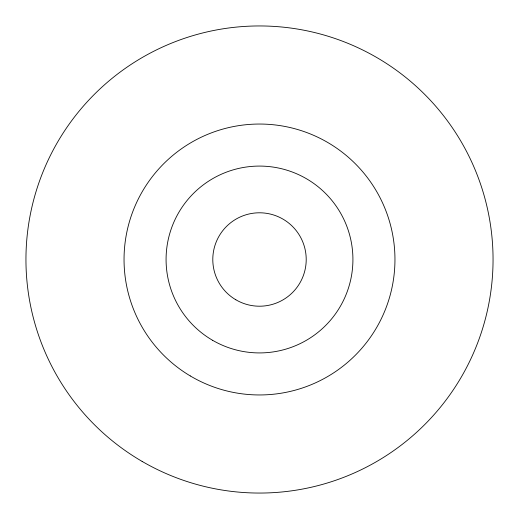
<?xml version="1.0" encoding="UTF-8"?>
<svg xmlns="http://www.w3.org/2000/svg" width="519" height="519" viewBox="0 0 519 519"><rect width="100%" height="100%" fill="white"/><g stroke="black" fill="none" stroke-linecap="round" stroke-linejoin="round"><path stroke-width="0.78" d="M235.821 299.761A46.71 46.71 0 0 0 306.21 259.876A46.71 46.71 0 0 0 236.476 218.862A46.71 46.71 0 0 0 235.821 299.761M142.148 461.43A233.55 233.55 0 0 0 493.05 260.168A233.55 233.55 0 0 0 143.302 56.908A233.55 233.55 0 0 0 142.148 461.43M190.285 375.938A135.459 135.459 0 0 0 394.946 261.226A135.459 135.459 0 0 0 193.269 141.337A135.459 135.459 0 0 0 190.285 375.938M212.654 340.328A93.42 93.42 0 0 0 352.92 259.656A93.42 93.42 0 0 0 212.926 178.517A93.42 93.42 0 0 0 212.654 340.328"/></g></svg>
